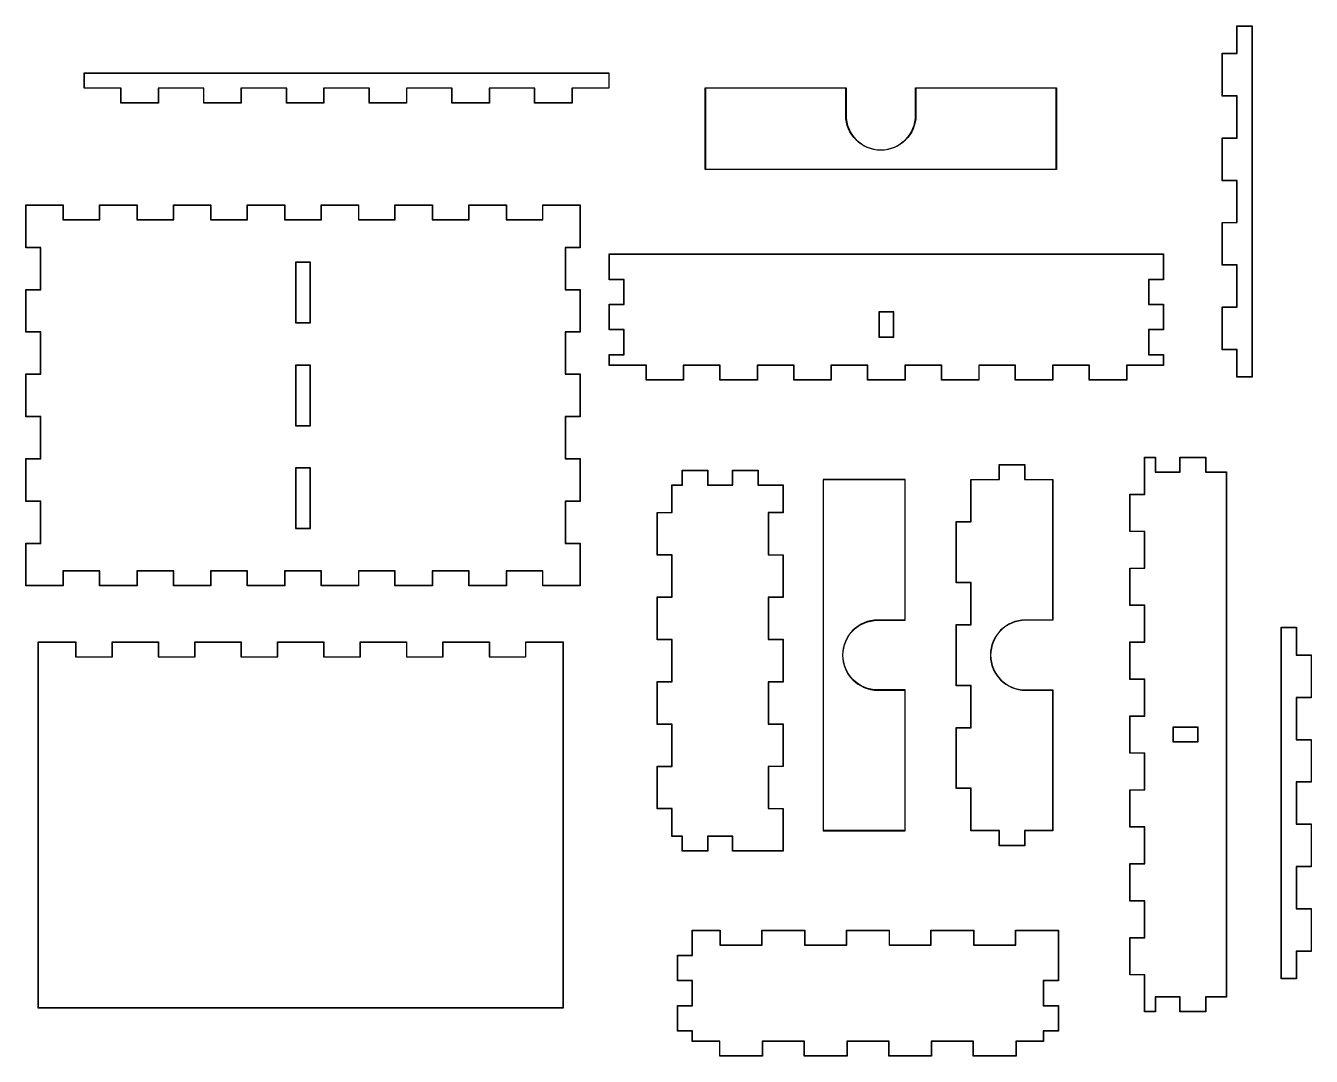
# Model space of a CAD drawing. Header units: millimetres. Extents: x -886 to -538, y -325 to -46.
import ezdxf

# ---------------------------------------------------------------- set-up
doc = ezdxf.new("R2010")
doc.units = ezdxf.units.MM
doc.layers.get('0').update_dxf_attribs({"linetype": 'CONTINUOUS'})

msp = doc.modelspace()

# ---------------------------------------------------------------- linework, layer by layer
for points in [[(-558.35, -53.24), (-558.35, -45.79), (-554.19, -45.79), (-554.19, -140.95), (-558.35, -140.95), (-558.35, -133.51), (-562.35, -133.51), (-562.35, -121.9), (-558.35, -121.9), (-558.35, -110.62), (-562.35, -110.62), (-562.35, -99.01), (-558.35, -99.01), (-558.35, -87.73), (-562.35, -87.73), (-562.35, -76.12), (-558.35, -76.12), (-558.35, -64.84), (-562.35, -64.84), (-562.35, -53.24)], [(-558.27, -76.2), (-558.27, -64.76), (-562.27, -64.76), (-562.27, -53.32), (-558.27, -53.32), (-558.27, -45.87), (-554.27, -45.87), (-554.27, -140.87), (-558.27, -140.87), (-558.27, -133.43), (-562.27, -133.43), (-562.27, -121.98), (-558.27, -121.98), (-558.27, -110.54), (-562.27, -110.54), (-562.27, -99.09), (-558.27, -99.09), (-558.27, -87.65), (-562.27, -87.65), (-562.27, -76.2)], [(-738.39, -66.73), (-748.55, -66.73), (-748.55, -62.73), (-760.79, -62.73), (-760.79, -66.73), (-770.95, -66.73), (-770.95, -62.73), (-783.19, -62.73), (-783.19, -66.73), (-793.35, -66.73), (-793.35, -62.73), (-805.59, -62.73), (-805.59, -66.73), (-815.75, -66.73), (-815.75, -62.73), (-827.99, -62.73), (-827.99, -66.73), (-838.15, -66.73), (-838.15, -62.73), (-850.39, -62.73), (-850.39, -66.73), (-860.55, -66.73), (-860.55, -62.73), (-870.55, -62.73), (-870.55, -58.57), (-728.39, -58.57), (-728.39, -62.73), (-738.39, -62.73)], [(-860.47, -62.65), (-870.47, -62.65), (-870.47, -58.65), (-728.47, -58.65), (-728.47, -62.65), (-738.47, -62.65), (-738.47, -66.65), (-748.47, -66.65), (-748.47, -62.65), (-760.87, -62.65), (-760.87, -66.65), (-770.87, -66.65), (-770.87, -62.65), (-783.27, -62.65), (-783.27, -66.65), (-793.27, -66.65), (-793.27, -62.65), (-805.67, -62.65), (-805.67, -66.65), (-815.67, -66.65), (-815.67, -62.65), (-828.07, -62.65), (-828.07, -66.65), (-838.07, -66.65), (-838.07, -62.65), (-850.47, -62.65), (-850.47, -66.65), (-860.47, -66.65)], [(-736.19, -162.94), (-736.19, -174.54), (-740.19, -174.54), (-740.19, -185.83), (-736.19, -185.83), (-736.19, -197.43), (-746.35, -197.43), (-746.35, -193.43), (-756.19, -193.43), (-756.19, -197.43), (-766.35, -197.43), (-766.35, -193.43), (-776.19, -193.43), (-776.19, -197.43), (-786.35, -197.43), (-786.35, -193.43), (-796.19, -193.43), (-796.19, -197.43), (-806.35, -197.43), (-806.35, -193.43), (-816.19, -193.43), (-816.19, -197.43), (-826.35, -197.43), (-826.35, -193.43), (-836.19, -193.43), (-836.19, -197.43), (-846.35, -197.43), (-846.35, -193.43), (-856.19, -193.43), (-856.19, -197.43), (-866.35, -197.43), (-866.35, -193.43), (-876.19, -193.43), (-876.19, -197.43), (-886.35, -197.43), (-886.35, -185.83), (-882.35, -185.83), (-882.35, -174.54), (-886.35, -174.54), (-886.35, -162.94), (-882.35, -162.94), (-882.35, -151.66), (-886.35, -151.66), (-886.35, -140.05), (-882.35, -140.05), (-882.35, -128.77), (-886.35, -128.77), (-886.35, -117.16), (-882.35, -117.16), (-882.35, -105.88), (-886.35, -105.88), (-886.35, -94.27), (-876.19, -94.27), (-876.19, -98.27), (-866.35, -98.27), (-866.35, -94.27), (-856.19, -94.27), (-856.19, -98.27), (-846.35, -98.27), (-846.35, -94.27), (-836.19, -94.27), (-836.19, -98.27), (-826.35, -98.27), (-826.35, -94.27), (-816.19, -94.27), (-816.19, -98.27), (-806.35, -98.27), (-806.35, -94.27), (-796.19, -94.27), (-796.19, -98.27), (-786.35, -98.27), (-786.35, -94.27), (-776.19, -94.27), (-776.19, -98.27), (-766.35, -98.27), (-766.35, -94.27), (-756.19, -94.27), (-756.19, -98.27), (-746.35, -98.27), (-746.35, -94.27), (-736.19, -94.27), (-736.19, -105.88), (-740.19, -105.88), (-740.19, -117.16), (-736.19, -117.16), (-736.19, -128.77), (-740.19, -128.77), (-740.19, -140.05), (-736.19, -140.05), (-736.19, -151.66), (-740.19, -151.66), (-740.19, -162.94)], [(-756.27, -94.35), (-756.27, -98.35), (-746.27, -98.35), (-746.27, -94.35), (-736.27, -94.35), (-736.27, -105.8), (-740.27, -105.8), (-740.27, -117.24), (-736.27, -117.24), (-736.27, -128.69), (-740.27, -128.69), (-740.27, -140.13), (-736.27, -140.13), (-736.27, -151.58), (-740.27, -151.58), (-740.27, -163.02), (-736.27, -163.02), (-736.27, -174.46), (-740.27, -174.46), (-740.27, -185.91), (-736.27, -185.91), (-736.27, -197.35), (-746.27, -197.35), (-746.27, -193.35), (-756.27, -193.35), (-756.27, -197.35), (-766.27, -197.35), (-766.27, -193.35), (-776.27, -193.35), (-776.27, -197.35), (-786.27, -197.35), (-786.27, -193.35), (-796.27, -193.35), (-796.27, -197.35), (-806.27, -197.35), (-806.27, -193.35), (-816.27, -193.35), (-816.27, -197.35), (-826.27, -197.35), (-826.27, -193.35), (-836.27, -193.35), (-836.27, -197.35), (-846.27, -197.35), (-846.27, -193.35), (-856.27, -193.35), (-856.27, -197.35), (-866.27, -197.35), (-866.27, -193.35), (-876.27, -193.35), (-876.27, -197.35), (-886.27, -197.35), (-886.27, -185.91), (-882.27, -185.91), (-882.27, -174.46), (-886.27, -174.46), (-886.27, -163.02), (-882.27, -163.02), (-882.27, -151.58), (-886.27, -151.58), (-886.27, -140.13), (-882.27, -140.13), (-882.27, -128.69), (-886.27, -128.69), (-886.27, -117.24), (-882.27, -117.24), (-882.27, -105.8), (-886.27, -105.8), (-886.27, -94.35), (-876.27, -94.35), (-876.27, -98.35), (-866.27, -98.35), (-866.27, -94.35), (-856.27, -94.35), (-856.27, -98.35), (-846.27, -98.35), (-846.27, -94.35), (-836.27, -94.35), (-836.27, -98.35), (-826.27, -98.35), (-826.27, -94.35), (-816.27, -94.35), (-816.27, -98.35), (-806.27, -98.35), (-806.27, -94.35), (-796.27, -94.35), (-796.27, -98.35), (-786.27, -98.35), (-786.27, -94.35), (-776.27, -94.35), (-776.27, -98.35), (-766.27, -98.35), (-766.27, -94.35)], [(-724.35, -114.53), (-728.35, -114.53), (-728.35, -107.57), (-578.19, -107.57), (-578.19, -114.53), (-582.19, -114.53), (-582.19, -121.17), (-578.19, -121.17), (-578.19, -128.13), (-582.19, -128.13), (-582.19, -134.77), (-578.19, -134.77), (-578.19, -137.73), (-588.19, -137.73), (-588.19, -141.73), (-598.35, -141.73), (-598.35, -137.73), (-608.19, -137.73), (-608.19, -141.73), (-618.35, -141.73), (-618.35, -137.73), (-628.19, -137.73), (-628.19, -141.73), (-638.35, -141.73), (-638.35, -137.73), (-648.19, -137.73), (-648.19, -141.73), (-658.35, -141.73), (-658.35, -137.73), (-668.19, -137.73), (-668.19, -141.73), (-678.35, -141.73), (-678.35, -137.73), (-688.19, -137.73), (-688.19, -141.73), (-698.35, -141.73), (-698.35, -137.73), (-708.19, -137.73), (-708.19, -141.73), (-718.35, -141.73), (-718.35, -137.73), (-728.35, -137.73), (-728.35, -134.77), (-724.35, -134.77), (-724.35, -128.13), (-728.35, -128.13), (-728.35, -121.17), (-724.35, -121.17)], [(-728.27, -121.25), (-724.27, -121.25), (-724.27, -114.45), (-728.27, -114.45), (-728.27, -107.65), (-578.27, -107.65), (-578.27, -114.45), (-582.27, -114.45), (-582.27, -121.25), (-578.27, -121.25), (-578.27, -128.05), (-582.27, -128.05), (-582.27, -134.85), (-578.27, -134.85), (-578.27, -137.65), (-588.27, -137.65), (-588.27, -141.65), (-598.27, -141.65), (-598.27, -137.65), (-608.27, -137.65), (-608.27, -141.65), (-618.27, -141.65), (-618.27, -137.65), (-628.27, -137.65), (-628.27, -141.65), (-638.27, -141.65), (-638.27, -137.65), (-648.27, -137.65), (-648.27, -141.65), (-658.27, -141.65), (-658.27, -137.65), (-668.27, -137.65), (-668.27, -141.65), (-678.27, -141.65), (-678.27, -137.65), (-688.27, -137.65), (-688.27, -141.65), (-698.27, -141.65), (-698.27, -137.65), (-708.27, -137.65), (-708.27, -141.65), (-718.27, -141.65), (-718.27, -137.65), (-728.27, -137.65), (-728.27, -134.85), (-724.27, -134.85), (-724.27, -128.05), (-728.27, -128.05)], [(-809.27, -109.8), (-813.27, -109.8), (-813.27, -126.2), (-809.27, -126.2)], [(-813.19, -109.88), (-813.19, -126.12), (-809.35, -126.12), (-809.35, -109.88)], [(-651.27, -123.25), (-655.27, -123.25), (-655.27, -130.05), (-651.27, -130.05)], [(-651.35, -129.97), (-651.35, -123.33), (-655.19, -123.33), (-655.19, -129.97)], [(-809.27, -154.06), (-809.27, -137.65), (-813.27, -137.65), (-813.27, -154.06)], [(-813.19, -137.73), (-813.19, -153.98), (-809.35, -153.98), (-809.35, -137.73)], [(-566.79, -162.57), (-566.79, -166.57), (-561.19, -166.57), (-561.19, -308.73), (-566.79, -308.73), (-566.79, -312.73), (-573.75, -312.73), (-573.75, -308.73), (-580.39, -308.73), (-580.39, -312.73), (-583.35, -312.73), (-583.35, -302.73), (-587.35, -302.73), (-587.35, -292.57), (-583.35, -292.57), (-583.35, -282.73), (-587.35, -282.73), (-587.35, -272.57), (-583.35, -272.57), (-583.35, -262.73), (-587.35, -262.73), (-587.35, -252.57), (-583.35, -252.57), (-583.35, -242.73), (-587.35, -242.73), (-587.35, -232.57), (-583.35, -232.57), (-583.35, -222.73), (-587.35, -222.73), (-587.35, -212.57), (-583.35, -212.57), (-583.35, -202.73), (-587.35, -202.73), (-587.35, -192.57), (-583.35, -192.57), (-583.35, -182.73), (-587.35, -182.73), (-587.35, -172.57), (-583.35, -172.57), (-583.35, -162.57), (-580.39, -162.57), (-580.39, -166.57), (-573.75, -166.57), (-573.75, -162.57)], [(-561.27, -166.65), (-561.27, -308.65), (-566.87, -308.65), (-566.87, -312.65), (-573.67, -312.65), (-573.67, -308.65), (-580.47, -308.65), (-580.47, -312.65), (-583.27, -312.65), (-583.27, -302.65), (-587.27, -302.65), (-587.27, -292.65), (-583.27, -292.65), (-583.27, -282.65), (-587.27, -282.65), (-587.27, -272.65), (-583.27, -272.65), (-583.27, -262.65), (-587.27, -262.65), (-587.27, -252.65), (-583.27, -252.65), (-583.27, -242.65), (-587.27, -242.65), (-587.27, -232.65), (-583.27, -232.65), (-583.27, -222.65), (-587.27, -222.65), (-587.27, -212.65), (-583.27, -212.65), (-583.27, -202.65), (-587.27, -202.65), (-587.27, -192.65), (-583.27, -192.65), (-583.27, -182.65), (-587.27, -182.65), (-587.27, -172.65), (-583.27, -172.65), (-583.27, -162.65), (-580.47, -162.65), (-580.47, -166.65), (-573.67, -166.65), (-573.67, -162.65), (-566.87, -162.65), (-566.87, -166.65)], [(-809.27, -181.91), (-809.27, -165.5), (-813.27, -165.5), (-813.27, -181.91)], [(-813.19, -165.58), (-813.19, -181.83), (-809.35, -181.83), (-809.35, -165.58)], [(-685.19, -257.62), (-681.19, -257.62), (-681.19, -269.23), (-694.95, -269.23), (-694.95, -265.23), (-701.59, -265.23), (-701.59, -269.23), (-708.55, -269.23), (-708.55, -265.23), (-711.35, -265.23), (-711.35, -257.78), (-715.35, -257.78), (-715.35, -246.18), (-711.35, -246.18), (-711.35, -234.9), (-715.35, -234.9), (-715.35, -223.29), (-711.35, -223.29), (-711.35, -212.01), (-715.35, -212.01), (-715.35, -200.4), (-711.35, -200.4), (-711.35, -189.12), (-715.35, -189.12), (-715.35, -177.51), (-711.35, -177.51), (-711.35, -170.07), (-708.55, -170.07), (-708.55, -166.07), (-701.59, -166.07), (-701.59, -170.07), (-694.95, -170.07), (-694.95, -166.07), (-687.99, -166.07), (-687.99, -170.07), (-681.19, -170.07), (-681.19, -177.67), (-685.19, -177.67), (-685.19, -188.96), (-681.19, -188.96), (-681.19, -200.56), (-685.19, -200.56), (-685.19, -211.85), (-681.19, -211.85), (-681.19, -223.45), (-685.19, -223.45), (-685.19, -234.74), (-681.19, -234.74), (-681.19, -246.34), (-685.19, -246.34)], [(-711.27, -265.15), (-711.27, -257.7), (-715.27, -257.7), (-715.27, -246.26), (-711.27, -246.26), (-711.27, -234.82), (-715.27, -234.82), (-715.27, -223.37), (-711.27, -223.37), (-711.27, -211.93), (-715.27, -211.93), (-715.27, -200.48), (-711.27, -200.48), (-711.27, -189.04), (-715.27, -189.04), (-715.27, -177.59), (-711.27, -177.59), (-711.27, -170.15), (-708.47, -170.15), (-708.47, -166.15), (-701.67, -166.15), (-701.67, -170.15), (-694.87, -170.15), (-694.87, -166.15), (-688.07, -166.15), (-688.07, -170.15), (-681.27, -170.15), (-681.27, -177.59), (-685.27, -177.59), (-685.27, -189.04), (-681.27, -189.04), (-681.27, -200.48), (-685.27, -200.48), (-685.27, -211.93), (-681.27, -211.93), (-681.27, -223.37), (-685.27, -223.37), (-685.27, -234.82), (-681.27, -234.82), (-681.27, -246.26), (-685.27, -246.26), (-685.27, -257.7), (-681.27, -257.7), (-681.27, -269.15), (-694.87, -269.15), (-694.87, -265.15), (-701.67, -265.15), (-701.67, -269.15), (-708.47, -269.15), (-708.47, -265.15)], [(-542.19, -296.34), (-542.19, -303.78), (-546.35, -303.78), (-546.35, -208.62), (-542.19, -208.62), (-542.19, -216.07), (-538.19, -216.07), (-538.19, -227.67), (-542.19, -227.67), (-542.19, -238.96), (-538.19, -238.96), (-538.19, -250.56), (-542.19, -250.56), (-542.19, -261.85), (-538.19, -261.85), (-538.19, -273.45), (-542.19, -273.45), (-542.19, -284.74), (-538.19, -284.74), (-538.19, -296.34)], [(-542.27, -296.26), (-542.27, -303.7), (-546.27, -303.7), (-546.27, -208.7), (-542.27, -208.7), (-542.27, -216.15), (-538.27, -216.15), (-538.27, -227.59), (-542.27, -227.59), (-542.27, -239.04), (-538.27, -239.04), (-538.27, -250.48), (-542.27, -250.48), (-542.27, -261.93), (-538.27, -261.93), (-538.27, -273.37), (-542.27, -273.37), (-542.27, -284.82), (-538.27, -284.82), (-538.27, -296.26)], [(-750.95, -216.57), (-750.95, -212.57), (-740.79, -212.57), (-740.79, -311.73), (-882.95, -311.73), (-882.95, -212.57), (-872.79, -212.57), (-872.79, -216.57), (-862.95, -216.57), (-862.95, -212.57), (-850.39, -212.57), (-850.39, -216.57), (-840.55, -216.57), (-840.55, -212.57), (-827.99, -212.57), (-827.99, -216.57), (-818.15, -216.57), (-818.15, -212.57), (-805.59, -212.57), (-805.59, -216.57), (-795.75, -216.57), (-795.75, -212.57), (-783.19, -212.57), (-783.19, -216.57), (-773.35, -216.57), (-773.35, -212.57), (-760.79, -212.57), (-760.79, -216.57)], [(-760.87, -212.65), (-760.87, -216.65), (-750.87, -216.65), (-750.87, -212.65), (-740.87, -212.65), (-740.87, -311.65), (-882.87, -311.65), (-882.87, -212.65), (-872.87, -212.65), (-872.87, -216.65), (-862.87, -216.65), (-862.87, -212.65), (-850.47, -212.65), (-850.47, -216.65), (-840.47, -216.65), (-840.47, -212.65), (-828.07, -212.65), (-828.07, -216.65), (-818.07, -216.65), (-818.07, -212.65), (-805.67, -212.65), (-805.67, -216.65), (-795.67, -216.65), (-795.67, -212.65), (-783.27, -212.65), (-783.27, -216.65), (-773.27, -216.65), (-773.27, -212.65)], [(-575.67, -235.65), (-575.67, -239.65), (-568.87, -239.65), (-568.87, -235.65)], [(-575.59, -239.57), (-568.95, -239.57), (-568.95, -235.73), (-575.59, -235.73)], [(-641.03, -324.73), (-652.63, -324.73), (-652.63, -320.73), (-663.91, -320.73), (-663.91, -324.73), (-675.52, -324.73), (-675.52, -320.73), (-686.8, -320.73), (-686.8, -324.73), (-698.41, -324.73), (-698.41, -320.73), (-705.85, -320.73), (-705.85, -317.93), (-709.85, -317.93), (-709.85, -310.97), (-705.85, -310.97), (-705.85, -304.33), (-709.85, -304.33), (-709.85, -297.37), (-705.85, -297.37), (-705.85, -290.57), (-698.25, -290.57), (-698.25, -294.57), (-686.96, -294.57), (-686.96, -290.57), (-675.36, -290.57), (-675.36, -294.57), (-664.07, -294.57), (-664.07, -290.57), (-652.47, -290.57), (-652.47, -294.57), (-641.19, -294.57), (-641.19, -290.57), (-629.58, -290.57), (-629.58, -294.57), (-618.3, -294.57), (-618.3, -290.57), (-606.69, -290.57), (-606.69, -304.33), (-610.69, -304.33), (-610.69, -310.97), (-606.69, -310.97), (-606.69, -317.93), (-610.69, -317.93), (-610.69, -320.73), (-618.14, -320.73), (-618.14, -324.73), (-629.74, -324.73), (-629.74, -320.73), (-641.03, -320.73)], [(-610.77, -317.85), (-610.77, -320.65), (-618.22, -320.65), (-618.22, -324.65), (-629.66, -324.65), (-629.66, -320.65), (-641.11, -320.65), (-641.11, -324.65), (-652.55, -324.65), (-652.55, -320.65), (-663.99, -320.65), (-663.99, -324.65), (-675.44, -324.65), (-675.44, -320.65), (-686.88, -320.65), (-686.88, -324.65), (-698.33, -324.65), (-698.33, -320.65), (-705.77, -320.65), (-705.77, -317.85), (-709.77, -317.85), (-709.77, -311.05), (-705.77, -311.05), (-705.77, -304.25), (-709.77, -304.25), (-709.77, -297.45), (-705.77, -297.45), (-705.77, -290.65), (-698.33, -290.65), (-698.33, -294.65), (-686.88, -294.65), (-686.88, -290.65), (-675.44, -290.65), (-675.44, -294.65), (-663.99, -294.65), (-663.99, -290.65), (-652.55, -290.65), (-652.55, -294.65), (-641.11, -294.65), (-641.11, -290.65), (-629.66, -290.65), (-629.66, -294.65), (-618.22, -294.65), (-618.22, -290.65), (-606.77, -290.65), (-606.77, -304.25), (-610.77, -304.25), (-610.77, -311.05), (-606.77, -311.05), (-606.77, -317.85)]]:
    msp.add_lwpolyline(points, close=True)
for points in [[(-645.35, -62.57), (-607.19, -62.57), (-607.19, -84.73), (-702.35, -84.73), (-702.35, -62.57), (-664.19, -62.57), (-664.19, -69.98, 1), (-645.35, -69.98)], [(-645.27, -69.98, -1), (-664.27, -69.98), (-664.27, -62.65), (-702.27, -62.65), (-702.27, -84.65), (-607.27, -84.65), (-607.27, -62.65), (-645.27, -62.65)], [(-630.35, -263.73), (-630.35, -252.28), (-634.35, -252.28), (-634.35, -235.72), (-630.35, -235.72), (-630.35, -224.43), (-634.35, -224.43), (-634.35, -207.87), (-630.35, -207.87), (-630.35, -196.58), (-634.35, -196.58), (-634.35, -180.01), (-630.35, -180.01), (-630.35, -168.57), (-622.75, -168.57), (-622.75, -164.57), (-615.79, -164.57), (-615.79, -168.57), (-608.19, -168.57), (-608.19, -206.73), (-615.61, -206.73, 1), (-615.61, -225.57), (-608.19, -225.57), (-608.19, -263.73), (-615.79, -263.73), (-615.79, -267.73), (-622.75, -267.73), (-622.75, -263.73)], [(-630.27, -263.65), (-630.27, -252.2), (-634.27, -252.2), (-634.27, -235.8), (-630.27, -235.8), (-630.27, -224.35), (-634.27, -224.35), (-634.27, -207.95), (-630.27, -207.95), (-630.27, -196.5), (-634.27, -196.5), (-634.27, -180.09), (-630.27, -180.09), (-630.27, -168.65), (-622.67, -168.65), (-622.67, -164.65), (-615.87, -164.65), (-615.87, -168.65), (-608.27, -168.65), (-608.27, -206.65), (-615.61, -206.65, 1), (-615.61, -225.65), (-608.27, -225.65), (-608.27, -263.65), (-615.87, -263.65), (-615.87, -267.65), (-622.67, -267.65), (-622.67, -263.65)], [(-655.61, -225.57, -1), (-655.61, -206.73), (-648.19, -206.73), (-648.19, -168.57), (-670.35, -168.57), (-670.35, -263.73), (-648.19, -263.73), (-648.19, -225.57)], [(-655.61, -225.65), (-648.27, -225.65), (-648.27, -263.65), (-670.27, -263.65), (-670.27, -168.65), (-648.27, -168.65), (-648.27, -206.65), (-655.61, -206.65, 1)]]:
    msp.add_lwpolyline(points, format="xyb", close=True)

doc.saveas('drawing.dxf')
